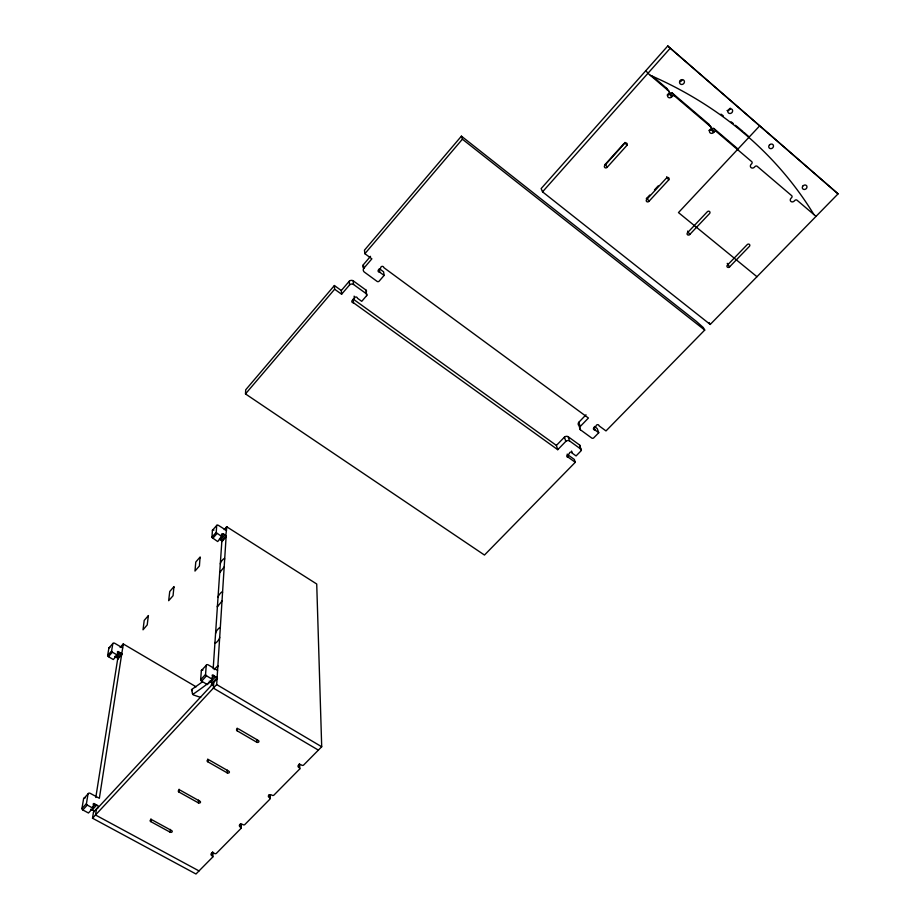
<?xml version="1.0" encoding="UTF-8"?>
<svg xmlns="http://www.w3.org/2000/svg" width="920" height="920" viewBox="0 0 920 920"><rect width="100%" height="100%" fill="white"/><g stroke="black" fill="none" stroke-linecap="round" stroke-linejoin="round"><path stroke-width="1.38" d="M90.758 809.244L92.126 809.991A1.322 0.828 44 0 1 93.69 810.831A1.322 0.828 44 0 1 93.484 812.13L92.517 818.213L195.983 874L212.658 857.118A1.299 0.966 0.4 0 0 212.393 855.887L211.784 855.543A1.955 1.449 0.4 0 1 211.358 853.507A1.955 1.449 0.4 0 1 214.095 853.208L214.716 853.541A1.299 0.966 0.3 0 0 216.373 853.357L241.017 828.402A1.311 0.989 -0.3 0 0 240.775 827.149L240.154 826.804A1.978 1.483 -0.3 0 1 239.752 824.722A1.978 1.483 -0.3 0 1 242.512 824.412L243.144 824.757A1.322 0.989 -0.4 0 0 244.812 824.561L270.008 799.066A1.334 1.012 -1.1 0 0 269.767 797.778L269.192 794.696M269.767 797.778L269.813 795.053M270.02 797.697L270.055 794.972M256.76 742.233L237.095 730.768A1.368 1.069 0.3 0 1 236.819 729.261A1.368 1.069 0.3 0 1 238.728 729.043L258.393 740.531A1.357 1.058 -0.5 0 1 258.669 742.014A1.357 1.058 -0.5 0 1 256.76 742.233L256.829 739.565M240.154 826.804L240.258 824.032M240.775 827.149L240.879 824.377M241.017 828.402L241.166 824.251M237.095 730.768L237.21 728.111M567.973 454.859L574.322 459.436L575.276 462.3L484.472 555.047L245.49 393.921L245.697 389.815L334.385 285.533L341.308 290.524L341.596 294.227L334.638 289.225L334.385 285.533M227.251 772.88L207.655 761.702A1.357 1.046 1.1 0 1 207.356 760.242A1.357 1.046 1.1 0 1 209.242 760.023L228.85 771.224A1.345 1.035 0.4 0 1 229.137 772.673A1.345 1.035 0.4 0 1 227.251 772.88L227.389 770.178M211.784 855.543L211.945 852.748M212.393 855.887L212.646 851.678M212.658 857.118L212.819 854.312M92.517 818.213L216.683 684.56L217.051 678.868A1.38 0.724 43.4 0 0 217.12 677.66L226.101 536.854C226.607 534.727 219.454 531.024 221.973 536.682L217.683 541.535L211.945 537.521L212.416 530.311L216.683 525.469A2.392 1.081 41.1 0 1 218.523 525.423L226.504 530.472M226.688 527.7L226.814 526.803L225.71 536.624M217.58 670.438L208.391 664.964A2.76 1.438 43.1 0 0 206.252 665.298L201.365 670.599L200.64 679.776A1.391 0.736 43.2 0 0 201.606 681.168L207.345 684.56L212.267 679.236L212.474 676.154A1.38 0.724 43.3 0 1 212.554 674.946A1.38 0.724 43.3 0 1 214.141 675.889L215.544 676.717A1.38 0.724 43.4 0 1 217.12 677.66L212.221 682.95L212.117 682.157M212.094 684.675L212.129 684.169A1.38 0.724 43.5 0 0 212.221 682.95L212.221 682.95A1.38 0.724 43.5 0 0 210.634 682.019L209.231 681.191M213.187 668.587L221.812 541.696L226.17 536.854M207.655 761.702L207.828 759.011M198.386 802.861L178.848 791.959A1.345 1.023 1.8 0 1 178.537 790.533A1.345 1.023 1.8 0 1 180.412 790.314L199.95 801.239A1.334 1.012 1.1 0 1 200.249 802.654A1.334 1.012 1.1 0 1 198.386 802.861L198.582 800.112M200.64 679.776L205.562 674.44L206.252 665.298M221.973 536.682L216.234 532.657L216.683 525.469M178.848 791.959L179.101 789.222M170.142 832.186L150.684 821.56A1.334 1 2.4 0 1 150.362 820.157A1.334 1 2.4 0 1 152.214 819.95L171.672 830.599A1.322 0.989 1.8 0 1 171.982 831.979A1.322 0.989 1.8 0 1 170.142 832.186L170.407 829.414M150.684 821.56L150.983 818.788M97.876 807.841L97.957 807.3A1.322 0.828 44 0 0 98.164 806A1.322 0.828 44 0 0 96.6 805.161L95.231 804.413A1.322 0.828 43.9 0 0 93.667 803.562A1.322 0.828 43.9 0 0 93.46 804.862L92.943 808.151L88.446 813.004L82.811 809.945A1.322 0.839 43.7 0 1 81.938 808.565L83.582 798.767L88.032 793.925A2.633 1.644 43.5 0 1 90.298 793.373L99.36 798.295L121.59 654.821A1.15 0.632 41.2 0 0 121.739 653.832L123.326 643.977L196.121 686.826M122.659 647.933L114.781 643.321A2.3 1.265 40.9 0 0 112.838 643.551L108.905 648.025L107.64 655.523A1.161 0.644 41 0 0 108.41 656.673L113.309 659.536L117.277 655.051L117.668 652.533A1.15 0.632 41.1 0 1 117.829 651.544A1.15 0.632 41.1 0 1 119.186 652.337L120.382 653.039A1.15 0.632 41.2 0 1 121.739 653.832L121.302 654.499M95.795 797.467L117.633 659.295A1.15 0.632 41.2 0 0 117.783 658.294L121.739 653.832M107.64 655.523L111.596 651.026L112.838 643.551M81.938 808.565L86.422 803.7L88.032 793.925M217.821 666.781L217.982 665.608L214.176 669.622M214.969 642.436C214.325 645.426 220.133 639.067 219.696 637.261M220.271 628.279C220.857 625.428 215.188 631.603 215.579 633.42M222.559 592.434C223.077 589.778 217.683 595.746 218.028 597.459M217.453 605.866L217.304 606.912L222.168 600.852M224.687 558.992C225.089 556.657 219.995 562.178 220.305 563.903M219.765 571.757L219.627 572.734L224.273 566.812M221.939 539.856L221.812 541.696M123.119 644.931L123.372 644.011L122.348 645.012M117.944 657.306L118.162 658.042M225.745 527.93L226.745 526.803L316.721 584.004L321.701 746.752L303.6 765.072A1.345 1.035 -2.1 0 1 301.886 765.256L301.254 764.899A2.012 1.552 -2 0 0 298.425 765.221A2.012 1.552 -2 0 0 298.793 767.395L299.414 767.763A1.345 1.035 -2 0 1 299.632 769.085L273.884 795.144A1.334 1.012 -1.2 0 1 272.193 795.328L271.561 794.983A1.989 1.518 -1.1 0 0 268.767 795.294A1.989 1.518 -1.1 0 0 269.157 797.421M222.881 539.637L222.421 540.327M118.715 657.248L118.277 657.915M586.017 414.816L578.784 422.315A2.944 2.518 -18.2 0 0 578.933 425.58L580.393 429.766L591.836 438.115A1.472 1.254 -18.3 0 0 593.699 437.897L598.747 432.733L594.941 429.939A1.472 1.265 -18.6 0 1 593.434 428.835A1.472 1.265 -18.6 0 1 594.837 427.397L596.08 426.121A1.483 1.265 -18.8 0 1 597.482 424.672A1.483 1.265 -18.8 0 1 598.989 425.787L605.992 430.928L704.72 330.073L703.282 327.531L696.198 321.252L461.414 136.16L364.458 250.171L364.883 253.702L371.864 258.83L363.791 268.306A3.116 2.886 -7.3 0 0 364.216 271.986L377.142 281.428A1.552 1.426 -8.4 0 0 379.132 281.186L384.111 275.425L383.594 271.802L379.304 268.651L379.799 272.262L384.111 275.425M245.49 393.921L334.638 289.225M364.883 253.702L462.392 139.196L461.414 136.16M363.791 268.306L363.377 264.707L370.518 256.323M341.308 290.524L349.243 281.267A3.082 2.841 -5.4 0 1 353.176 280.807L366.022 290.122A1.529 1.414 -6.8 0 1 366.24 291.927M341.596 294.227L349.577 284.935A3.093 2.852 -5.4 0 1 353.533 284.476L366.447 293.825A1.541 1.414 -6.8 0 1 366.654 295.63L361.744 301.334L357.443 298.241A1.541 1.414 -5.7 0 0 355.741 297.01A1.541 1.414 -5.7 0 0 354.384 298.597L353.176 300A1.541 1.414 -5.4 0 0 351.82 301.576A1.541 1.414 -5.4 0 0 353.51 302.795L557.738 449.684L565.823 441.37A2.932 2.507 -16.9 0 1 569.549 440.933L580.991 449.213A1.46 1.242 -17.3 0 1 581.06 450.823L576.081 455.929L572.274 453.192A1.46 1.242 -16.8 0 0 570.768 452.099A1.46 1.242 -16.8 0 0 569.388 453.525L568.157 454.779A1.46 1.242 -16.6 0 0 566.778 456.193A1.46 1.242 -16.6 0 0 568.284 457.274L575.276 462.3M211.864 537.245L216.165 532.381M108.41 656.673L112.366 652.188A1.161 0.644 41 0 1 111.596 651.026M212.715 538.407L217.005 533.531M120.129 647.507L123.372 644.011M224.192 529.69L226.745 526.803M114.862 656.397A1.15 0.644 41.1 0 1 115.241 656.811L119.186 652.337M222.306 540.466L219.293 539.143L223.571 534.301M115.241 656.811L116.437 657.501L120.382 653.039M220.581 539.913L224.859 535.072M221.869 540.776L226.159 535.934M117.633 659.295L121.59 654.821M667.747 46L541.144 188.588L542.535 191.843L710.228 324.449L838.062 193.867L667.747 46L838.062 193.867M542.535 191.843L669.921 48.587M605.049 164.473A1.633 1.483 -34 0 0 605.36 164.197L624.059 143.439M607.108 167.336L626.853 145.44A1.656 1.495 -36.2 0 0 626.796 143.267A1.656 1.495 -36.2 0 0 624.53 143.531L604.796 165.451A1.633 1.483 -33.8 0 0 604.865 167.601A1.633 1.483 -33.8 0 0 607.108 167.336L605.36 164.197M667.219 94.955A2.541 2.277 -41.3 0 0 669.542 94.07L670.22 93.334A1.69 1.518 -41.2 0 1 672.29 93.093L708.4 123.82L710.838 126.856A1.679 1.483 -39.1 0 1 710.827 128.857L710.171 129.582A2.518 2.219 -38.9 0 0 710.159 132.882A2.518 2.219 -38.9 0 0 713.575 132.48L714.242 131.755A1.679 1.483 -38.8 0 1 716.312 131.514L751.778 161.702A1.667 1.449 -37.3 0 1 751.755 163.656L751.088 164.369A2.495 2.162 -37.2 0 0 751.042 167.589A2.495 2.162 -37.2 0 0 754.411 167.187L755.078 166.486A1.667 1.438 -37.1 0 1 757.114 166.244L791.717 195.695A1.644 1.403 -35.9 0 1 791.671 197.605L791.005 198.294A2.472 2.104 -35.8 0 0 790.912 201.434A2.472 2.104 -35.8 0 0 794.236 201.043L794.914 200.364A1.644 1.403 -35.8 0 1 796.927 200.123L816.029 216.373M652.441 76.176L666.609 88.239L668.84 91.114A1.702 1.529 -41.3 0 1 668.863 93.173L668.207 93.909A2.553 2.288 -41.1 0 0 668.242 97.29A2.553 2.288 -41.1 0 0 671.692 96.876L672.359 96.14A1.702 1.518 -41 0 1 674.452 95.898L710.838 126.856M649.784 195.005L646.978 198.053L648.933 201.342L668.702 179.94A1.644 1.46 -34.7 0 0 668.679 177.813A1.644 1.46 -34.7 0 0 666.436 178.077L646.668 199.502A1.621 1.449 -32.6 0 0 646.714 201.595A1.621 1.449 -32.6 0 0 648.933 201.342M654.465 189.934L658.214 185.874M82.811 809.945L87.285 805.092A1.322 0.839 43.7 0 1 86.422 803.7M201.606 681.168L206.528 675.832A1.391 0.724 43.2 0 1 205.562 674.44M92.54 807.311L95.231 804.413M211.692 678.534L214.141 675.889M92.126 809.991L96.6 805.161M210.634 682.019L215.544 676.717M93.484 812.13L97.957 807.3M212.129 684.169L217.051 678.868M708.906 130.375A2.507 2.219 -39.1 0 0 711.217 129.501L711.896 128.788A1.667 1.472 -39 0 1 713.943 128.547L738.484 149.431M759.529 126.017L678.477 212.589L756.964 276.713M689.735 234.508L709.527 213.589A1.621 1.414 -33.5 0 0 709.527 211.508A1.621 1.414 -33.5 0 0 707.319 211.761L687.527 232.714A1.61 1.403 -31.6 0 0 687.539 234.772A1.61 1.403 -31.6 0 0 689.735 234.508L687.596 231.092M729.56 266.892L749.363 246.422A1.61 1.38 -32.5 0 0 749.386 244.386A1.61 1.38 -32.5 0 0 747.201 244.639L727.398 265.132A1.587 1.368 -30.9 0 0 727.386 267.145A1.587 1.368 -30.9 0 0 729.56 266.892L727.225 263.339M580.393 429.766A2.955 2.53 -18.1 0 1 580.244 426.489L588.432 418.013L383.812 267.616A1.552 1.438 -9.1 0 0 382.099 266.363A1.552 1.438 -9.1 0 0 380.719 267.973L379.488 269.411A1.552 1.438 -8.8 0 0 378.097 271.02A1.552 1.438 -8.8 0 0 379.799 272.262M557.738 449.684L556.393 445.429L564.431 437.138A2.921 2.495 -17 0 1 568.146 436.712L579.531 444.958L580.991 449.213M192.441 693.3L193.338 694.922L200.675 697.418M192.257 689.517L191.463 689.735L191.877 690.655M212.048 685.423L211.956 685.4A1.713 1.15 -15 0 1 211.542 684.054L211.784 683.755A1.713 1.15 -15 0 1 212.934 683.192M199.019 870.918L95.519 814.994L96.381 809.45L213.739 682.916L213.394 688.114L318.366 750.122M87.285 805.092L92.943 808.151M112.366 652.188L117.277 655.051M206.528 675.832L212.267 679.236M216.683 684.56L321.701 746.752M556.393 445.429L353.165 299.058L353.51 302.795M594.343 426.454L597.195 428.536L598.747 432.733M462.392 139.196L704.72 330.073M668.84 91.114L647.933 73.312L645.897 70.61M713.943 128.547L716.312 131.514M711.896 128.788L714.242 131.755M711.217 129.501L713.575 132.48M672.29 93.093L674.452 95.898M670.22 93.334L672.359 96.14M669.542 94.07L671.692 96.876M666.632 176.743L668.702 179.94M624.99 142.404L626.853 145.44M709.136 322.563L710.228 324.449M594.17 427.846L594.941 429.939M578.784 422.315L580.244 426.489M579.968 447.637L580.692 449.765M568.146 436.712L569.549 440.933M571.561 451.053L572.274 453.192M564.431 437.138L565.823 441.37M567.237 454.066L568.284 457.274M366.022 290.122L366.654 295.63M353.176 280.807L353.533 284.476M354.142 296.113L354.384 298.597M349.243 281.267L349.577 284.935M299.575 763.692L299.632 769.085M299.368 763.726L299.414 767.763M298.759 764.704L298.793 767.395M116.437 657.501A1.15 0.632 41.2 0 1 117.783 658.294M83.582 798.767A2.622 1.656 43.6 0 1 85.1 797.962M202.285 681.927A367.678 272.619 -5.2 0 1 191.624 689.505L192.694 694.462A369.138 272.998 -5.3 0 0 210.668 681.363M108.905 648.025A2.3 1.265 40.9 0 1 109.882 647.484M579.531 444.958A1.46 1.242 -17.3 0 1 579.6 446.568M363.814 268.375A3.093 2.875 -7.3 0 1 363.377 264.707M650.29 75.325A403.696 352.877 -11.7 0 1 813.901 214.555M720.992 114.137A401.649 351.601 -11.7 0 1 723.269 115.805M731.101 121.796A401.649 351.601 -11.7 0 1 733.297 123.533M735.482 125.292A401.649 351.601 -11.7 0 1 742.981 131.548M744.038 132.457A401.649 351.601 -11.7 0 1 749.236 137.046M730.204 108.123A2.541 2.231 -40.7 0 1 729.79 109.319L729.365 109.825A2.541 2.231 -40.7 0 1 726.995 110.549M682.077 79.81A2.553 2.288 -42.5 0 1 681.8 80.408L681.375 80.925A2.553 2.288 -42.5 0 1 679.615 81.719M666.712 88.331A1.69 1.518 -41.5 0 1 667.046 89.723M708.492 123.912A1.679 1.483 -39.3 0 1 708.86 124.993M646.668 198.329A1.61 1.438 -32.8 0 1 646.288 198.513M201.365 670.599A2.748 1.438 43.1 0 1 202.94 670.024M212.416 530.311A2.392 1.092 41.1 0 1 213.934 530.081M200.008 557.899L199.41 565.972L194.982 571.055L195.776 562.039L200.157 556.979L200.008 557.899M173.857 587.5L173.052 595.734L168.67 600.691L169.74 591.514L174.03 586.558L173.857 587.5M148.235 616.504L147.223 624.898L143.025 629.797L144.21 620.413L148.43 615.549L148.235 616.504M680.363 80.419L679.938 80.948A2.564 2.3 -42.3 0 0 680.144 83.846L680.627 84.203A2.564 2.3 -42.3 0 0 683.594 83.674L684.02 83.156A2.564 2.3 -42.3 0 0 683.813 80.258L683.341 79.89A2.564 2.3 -42.3 0 0 680.363 80.419M728.674 109.526L728.26 110.032A2.553 2.242 -40.5 0 0 728.41 112.884L728.881 113.229A2.553 2.242 -40.5 0 0 731.825 112.712L732.251 112.205A2.553 2.242 -40.5 0 0 728.674 109.526M769.603 144.762L769.189 145.268A2.518 2.185 -38.6 0 0 769.304 148.039L769.764 148.385A2.518 2.185 -38.6 0 0 772.673 147.879L773.099 147.373A2.518 2.185 -38.6 0 0 769.603 144.762M803.183 185.702L802.757 186.185A2.484 2.116 -36.7 0 0 802.838 188.887L803.286 189.221A2.484 2.116 -36.7 0 0 806.161 188.726L806.587 188.232A2.484 2.116 -36.7 0 0 803.183 185.702"/></g></svg>
